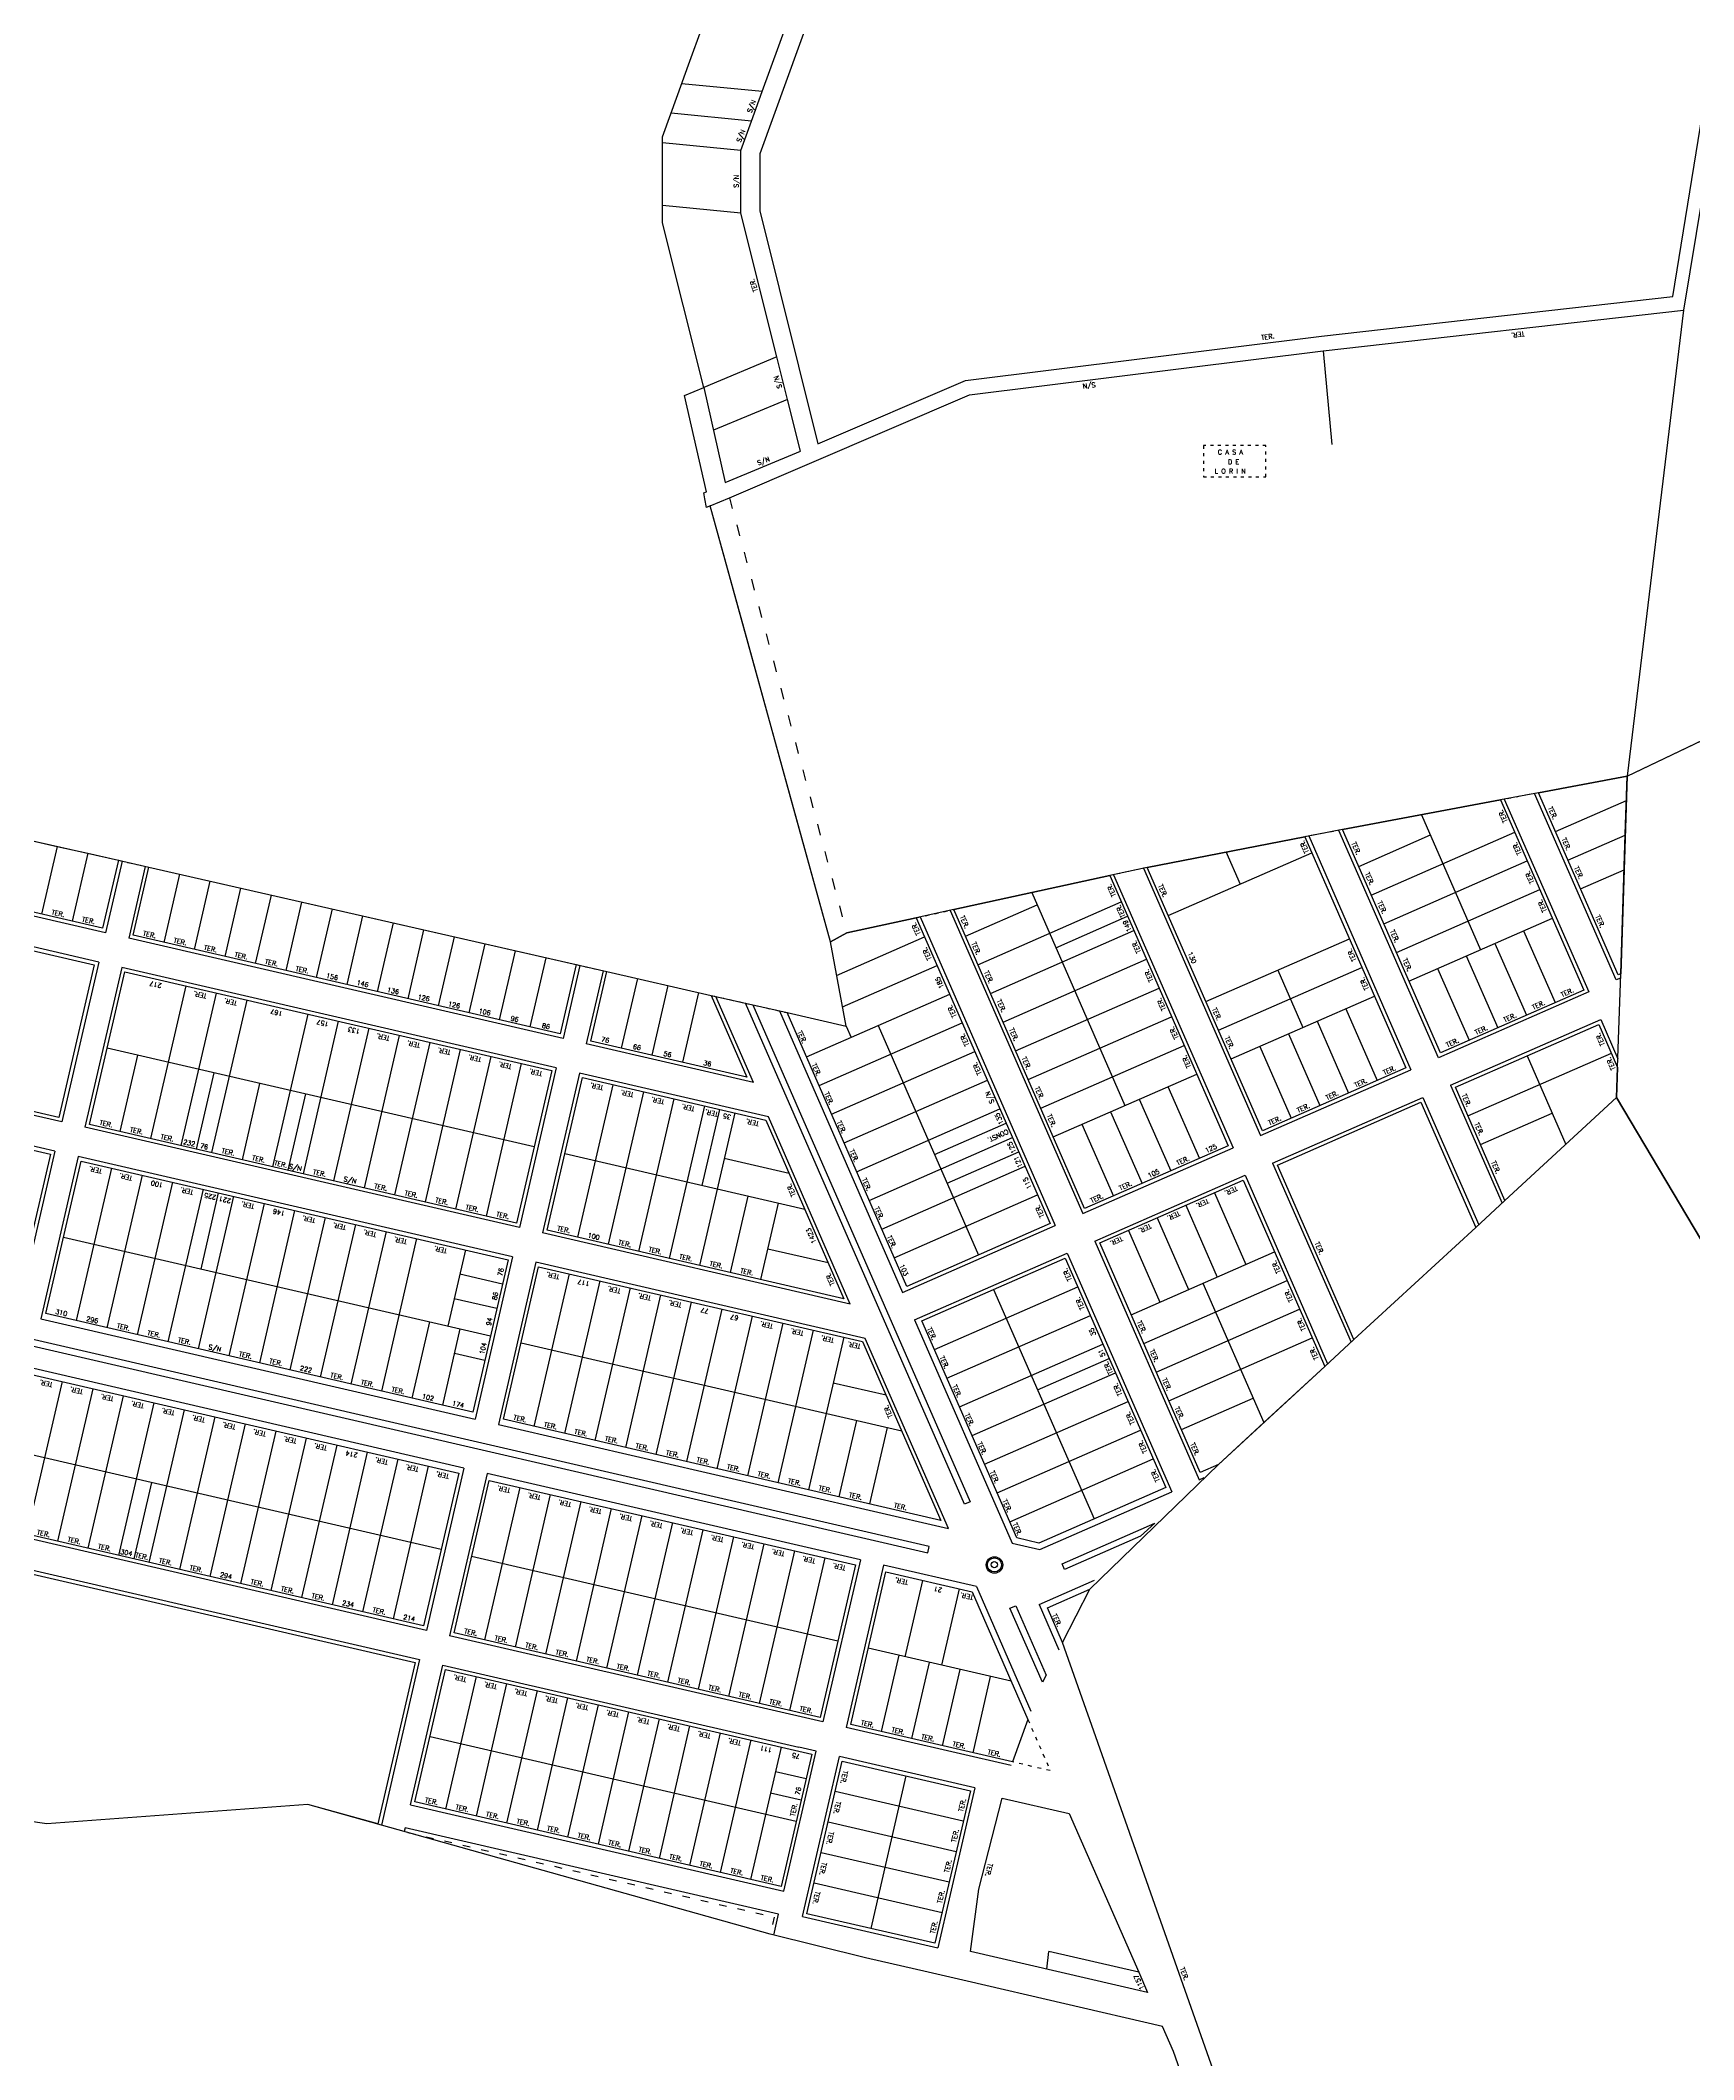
# Model space of a CAD drawing. Extents: x 714896 to 749292, y 8417558 to 8447149.
# Drawn here: x 740751 to 741279, y 8429408 to 8430053 of the extents above; entities that cross this region are included whole.
import ezdxf

# ---------------------------------------------------------------- set-up
doc = ezdxf.new("R2010")
doc.units = 0
doc.header["$MEASUREMENT"] = 0
doc.linetypes.add('ACAD_ISO03W100', pattern=[30, 12, -18])
for name, color, linetype in [('LOTE', 7, 'CONTINUOUS'), ('MEIO_FIO', 24, 'CONTINUOUS'), ('NUM-PORTA', 7, 'CONTINUOUS'), ('QUADRA', 6, 'CONTINUOUS'), ('TEXTO', 7, 'CONTINUOUS')]:
    doc.layers.add(name, color=color, linetype=linetype)
doc.styles.add('ROMANS', font='ROMANS.SHX', dxfattribs={"height": 1.5})

msp = doc.modelspace()

# ---------------------------------------------------------------- linework, layer by layer
at = {"layer": 'LOTE', "color": 7, "linetype": 'CONTINUOUS'}
for p, q in [((741235.12, 8429800.51), (741257.8, 8429810.44)), ((741172.31, 8429789.38), (741195.21, 8429799.41)), ((741176.32, 8429780.22), (741222.12, 8429800.27)), ((741239.13, 8429791.35), (741257.44, 8429799.36)), ((740756.69, 8429795.77), (740751.69, 8429774.13)), ((740766.44, 8429793.55), (740761.43, 8429771.87)), ((741111.5, 8429773.67), (741157.3, 8429793.73)), ((741180.33, 8429771.06), (741226.13, 8429791.11)), ((740795.69, 8429786.88), (740790.66, 8429765.12)), ((740805.44, 8429784.66), (740800.4, 8429762.87)), ((741243.14, 8429782.18), (741257.07, 8429788.29)), ((740815.19, 8429782.44), (740810.15, 8429760.62)), ((740824.94, 8429780.22), (740819.89, 8429758.37)), ((740834.69, 8429778), (740829.63, 8429756.12)), ((741046.68, 8429767.13), (741069.59, 8429777.15)), ((741050.7, 8429757.96), (741096.5, 8429778.02)), ((741184.34, 8429761.9), (741230.14, 8429781.95)), ((740844.44, 8429775.78), (740839.38, 8429753.87)), ((740854.19, 8429773.55), (740849.12, 8429751.61)), ((740863.94, 8429771.33), (740858.86, 8429749.36)), ((741075.6, 8429763.41), (741098.5, 8429773.44)), ((741188.35, 8429752.74), (741234.15, 8429772.79)), ((740873.69, 8429769.11), (740868.61, 8429747.11)), ((740883.44, 8429766.89), (740878.35, 8429744.86)), ((740893.19, 8429764.67), (740888.09, 8429742.61)), ((741005.57, 8429754.58), (741033.69, 8429766.89)), ((741054.71, 8429748.8), (741100.51, 8429768.86)), ((741123.53, 8429746.19), (741169.33, 8429766.24)), ((740902.94, 8429762.45), (740897.84, 8429740.36)), ((740912.69, 8429760.22), (740907.58, 8429738.11)), ((741007.45, 8429744.49), (741037.7, 8429757.73)), ((741058.72, 8429739.64), (741104.52, 8429759.7)), ((740797.7, 8429751.18), (740786.45, 8429702.46)), ((740941.94, 8429753.56), (740936.81, 8429731.35)), ((740951.69, 8429751.34), (740946.55, 8429729.1)), ((741127.54, 8429737.03), (741173.35, 8429757.08)), ((740807.45, 8429748.93), (740796.19, 8429700.21)), ((740817.19, 8429746.68), (740805.93, 8429697.96)), ((740961.44, 8429749.12), (740956.3, 8429726.85)), ((740995.94, 8429728.53), (741041.71, 8429748.57)), ((741062.73, 8429730.48), (741108.53, 8429750.54)), ((741131.55, 8429727.87), (741177.36, 8429747.92)), ((740836.68, 8429742.17), (740825.42, 8429693.46)), ((740846.42, 8429739.92), (740835.16, 8429691.21)), ((740999.95, 8429719.37), (741045.72, 8429739.41)), ((741066.74, 8429721.32), (741112.54, 8429741.38)), ((740856.16, 8429737.67), (740844.91, 8429688.95)), ((740865.91, 8429735.42), (740854.65, 8429686.7)), ((740875.65, 8429733.17), (740864.39, 8429684.45)), ((741070.75, 8429712.16), (741116.55, 8429732.22)), ((740908.99, 8429699.81), (740772.59, 8429731.32)), ((740782.33, 8429729.07), (740776.7, 8429704.71)), ((740885.39, 8429730.92), (740874.14, 8429682.2)), ((740895.14, 8429728.67), (740883.88, 8429679.95)), ((740904.88, 8429726.42), (740893.62, 8429677.7)), ((741003.95, 8429710.21), (741049.73, 8429730.25)), ((741207.2, 8429709.68), (741253, 8429729.74)), ((740806.69, 8429723.44), (740801.06, 8429699.08)), ((740821.3, 8429720.07), (740815.68, 8429695.71)), ((740934.11, 8429719.66), (740922.85, 8429670.95)), ((741007.96, 8429701.05), (741053.74, 8429721.09)), ((741074.76, 8429703), (741120.56, 8429723.06)), ((740835.92, 8429716.69), (740830.29, 8429692.33)), ((740943.85, 8429717.41), (740932.6, 8429668.69)), ((740953.6, 8429715.16), (740942.34, 8429666.44)), ((740963.34, 8429712.91), (740952.08, 8429664.19)), ((740973.08, 8429710.66), (740961.83, 8429661.94)), ((740968.21, 8429711.78), (740962.58, 8429687.42)), ((741011.97, 8429691.88), (741057.75, 8429711.93)), ((741036.86, 8429697.32), (741059.76, 8429707.35)), ((741211.21, 8429700.52), (741234.11, 8429710.55)), ((741015.97, 8429682.72), (741061.76, 8429702.77)), ((740995.4, 8429679.84), (740918.74, 8429697.55)), ((740990.41, 8429691.26), (740969.71, 8429696.04)), ((741019.98, 8429673.56), (741065.77, 8429693.61)), ((741040.87, 8429688.16), (741063.77, 8429698.19)), ((740774, 8429693.02), (740762.75, 8429644.3)), ((740783.75, 8429690.77), (740772.49, 8429642.05)), ((740793.49, 8429688.52), (740782.23, 8429639.8)), ((740803.23, 8429686.27), (740791.98, 8429637.55)), ((740812.98, 8429684.02), (740801.72, 8429635.3)), ((740808.1, 8429685.14), (740802.48, 8429660.78)), ((740822.72, 8429681.76), (740811.46, 8429633.05)), ((740977.2, 8429684.05), (740971.57, 8429659.69)), ((740986.94, 8429681.8), (740981.31, 8429657.44)), ((741023.99, 8429664.4), (741069.78, 8429684.45)), ((740832.46, 8429679.51), (740821.21, 8429630.8)), ((740842.21, 8429677.26), (740830.95, 8429628.55)), ((740851.95, 8429675.01), (740840.69, 8429626.29)), ((740895.04, 8429639.4), (740758.63, 8429670.91)), ((740861.69, 8429672.76), (740850.44, 8429624.04)), ((740871.44, 8429670.51), (740860.18, 8429621.79)), ((740887.02, 8429666.91), (740881.4, 8429642.55)), ((741002.89, 8429662.72), (740983.56, 8429667.18)), ((741099.63, 8429646.21), (741145.43, 8429666.26)), ((740898.86, 8429655.96), (740885.22, 8429659.11)), ((740920.15, 8429659.25), (740908.9, 8429610.54)), ((740929.9, 8429657), (740918.64, 8429608.29)), ((740939.64, 8429654.75), (740928.38, 8429606.03)), ((741036.81, 8429635.08), (741082.62, 8429655.14)), ((741103.64, 8429637.05), (741149.44, 8429657.1)), ((740897.06, 8429648.17), (740883.42, 8429651.32)), ((740949.38, 8429652.5), (740938.13, 8429603.78)), ((740959.13, 8429650.25), (740947.87, 8429601.53)), ((740968.87, 8429648), (740957.61, 8429599.28)), ((741107.65, 8429627.89), (741153.45, 8429647.94)), ((740875.55, 8429643.9), (740869.92, 8429619.54)), ((740885.29, 8429641.65), (740879.67, 8429617.29)), ((740978.61, 8429645.75), (740967.36, 8429597.03)), ((740988.36, 8429643.5), (740977.1, 8429594.78)), ((741040.81, 8429625.91), (741086.63, 8429645.98)), ((741026.36, 8429609.06), (740904.78, 8429637.15)), ((740998.1, 8429641.24), (740986.84, 8429592.53)), ((741007.84, 8429638.99), (740996.59, 8429590.28)), ((741044.82, 8429616.75), (741090.64, 8429636.81)), ((741111.66, 8429618.73), (741157.46, 8429638.78)), ((740893.24, 8429631.6), (740883.49, 8429633.85)), ((741069.73, 8429622.2), (741092.65, 8429632.23)), ((740758.24, 8429624.82), (740746.99, 8429576.1)), ((740767.99, 8429622.57), (740756.73, 8429573.85)), ((741021.37, 8429620.47), (741004.46, 8429624.38)), ((741048.83, 8429607.59), (741094.65, 8429627.65)), ((740777.73, 8429620.31), (740766.47, 8429571.6)), ((740787.47, 8429618.06), (740776.22, 8429569.35)), ((740797.22, 8429615.81), (740785.96, 8429567.1)), ((741052.83, 8429598.43), (741098.66, 8429618.49)), ((741115.67, 8429609.57), (741138.57, 8429619.59)), ((740806.96, 8429613.56), (740795.7, 8429564.84)), ((740816.7, 8429611.31), (740805.45, 8429562.59)), ((741011.96, 8429612.38), (741006.33, 8429588.03)), ((741021.7, 8429610.13), (741016.07, 8429585.77)), ((741056.84, 8429589.27), (741102.67, 8429609.33)), ((740826.45, 8429609.06), (740815.19, 8429560.34)), ((740836.19, 8429606.81), (740824.93, 8429558.09)), ((740845.93, 8429604.56), (740834.68, 8429555.84)), ((740879.28, 8429571.19), (740742.87, 8429602.71)), ((740855.68, 8429602.31), (740844.42, 8429553.59)), ((740865.42, 8429600.05), (740854.16, 8429551.34)), ((740875.16, 8429597.8), (740863.91, 8429549.09)), ((741060.85, 8429580.1), (741106.68, 8429600.17)), ((740786.72, 8429592.58), (740781.09, 8429568.22)), ((740904.39, 8429591.05), (740893.14, 8429542.33)), ((740914.14, 8429588.8), (740902.88, 8429540.08)), ((740923.88, 8429586.55), (740912.62, 8429537.83)), ((740933.62, 8429584.3), (740922.37, 8429535.58)), ((740943.37, 8429582.05), (740932.11, 8429533.33)), ((740953.11, 8429579.79), (740941.85, 8429531.08)), ((740962.85, 8429577.54), (740951.6, 8429528.83)), ((740972.6, 8429575.29), (740961.34, 8429526.58)), ((740982.34, 8429573.04), (740971.08, 8429524.32)), ((740992.08, 8429570.79), (740980.83, 8429522.07)), ((741005.94, 8429541.93), (740889.02, 8429568.94)), ((741001.83, 8429568.54), (740990.57, 8429519.82)), ((741033.01, 8429561.33), (741027.38, 8429536.98)), ((741044.7, 8429558.63), (741039.07, 8429534.28)), ((741061.31, 8429529.14), (741015.69, 8429539.68)), ((741025.43, 8429537.43), (741019.8, 8429513.07)), ((741035.17, 8429535.18), (741029.54, 8429510.82)), ((741044.92, 8429532.92), (741039.29, 8429508.57)), ((740890.44, 8429530.65), (740880.66, 8429488.34)), ((740900.18, 8429528.39), (740890.41, 8429486.09)), ((740909.92, 8429526.14), (740900.15, 8429483.84)), ((741054.66, 8429530.67), (741049.03, 8429506.32)), ((740919.67, 8429523.89), (740909.89, 8429481.59)), ((740929.41, 8429521.64), (740919.64, 8429479.34)), ((740939.15, 8429519.39), (740929.38, 8429477.08)), ((740948.9, 8429517.14), (740939.12, 8429474.83)), ((740958.64, 8429514.89), (740948.87, 8429472.58)), ((740968.38, 8429512.64), (740958.61, 8429470.33)), ((740978.13, 8429510.39), (740968.35, 8429468.08)), ((740987.87, 8429508.13), (740978.1, 8429465.83)), ((741046.02, 8429484.43), (741005.11, 8429493.89)), ((741043.76, 8429474.69), (741002.85, 8429484.14)), ((741041.5, 8429464.95), (741000.6, 8429474.4)), ((741039.24, 8429455.21), (740998.35, 8429464.66))]:
    msp.add_line(p, q, dxfattribs=at)
at = {"layer": 'LOTE'}
for points in [[(740963.15, 8429942.35), (740950, 8429994.92), (740950, 8430022.39), (740954.9, 8430035.92), (740958.31, 8430045.32), (740972.04, 8430083.19), (740976, 8430096)], [(740981.82, 8430036.8), (740956.13, 8430039.31)], [(740978.41, 8430027.4), (740952.72, 8430029.91)], [(740975, 8430018), (740950, 8430020.44)], [(740975, 8429998), (740950, 8430000.44)], [(740986.48, 8429952.07), (740963.15, 8429942.35)], [(741161, 8429954), (741163.75, 8429924.11)], [(740989.88, 8429938.49), (740966.24, 8429928.64)]]:
    msp.add_lwpolyline(points, dxfattribs=at)
at = {"layer": 'LOTE', "linetype": 'ACAD_ISO03W100', "ltscale": 0.08}
msp.add_lwpolyline([(741122.7, 8429913.74), (741142.7, 8429913.74), (741142.7, 8429923.74), (741122.7, 8429923.74), (741122.7, 8429913.74)], dxfattribs=at)
at = {"layer": 'LOTE', "linetype": 'ACAD_ISO03W100', "ltscale": 0.3}
msp.add_lwpolyline([(740971.31, 8429907.13), (741008.79, 8429768.12)], dxfattribs=at)
at = {"layer": 'LOTE', "color": 7, "linetype": 'ACAD_ISO03W100', "ltscale": 0.1}
for points in [[(741229.7, 8429812.87), (741217.6, 8429810.59)], [(741167.16, 8429801.12), (741155.06, 8429798.85)], [(740776.19, 8429791.33), (740785.94, 8429789.1)], [(741104.77, 8429789.04), (741092.81, 8429786.43)], [(741031.03, 8429772.97), (741042.99, 8429775.57)], [(740922.44, 8429758), (740932.19, 8429755.78)], [(740965.51, 8429748.19), (740989.76, 8429742.67)], [(741066.65, 8429516.92), (741073.81, 8429500.59)], [(741073.81, 8429500.59), (741061.69, 8429503.39)]]:
    msp.add_lwpolyline(points, dxfattribs=at)
at = {"layer": 'LOTE', "color": 7, "linetype": 'CONTINUOUS'}
for points in [[(741192.38, 8429805.86), (741211.25, 8429762.76)], [(741129.84, 8429794.11), (741134.4, 8429783.7)], [(741067.9, 8429781), (741097.66, 8429713.03)], [(741215.83, 8429764.77), (741225.86, 8429741.87)], [(741224.99, 8429768.78), (741235.02, 8429745.88)], [(741206.67, 8429760.76), (741216.7, 8429737.86)], [(741146.43, 8429756.22), (741154.46, 8429737.9)], [(741197.51, 8429756.75), (741207.54, 8429733.85)], [(741008.59, 8429738.38), (741010.17, 8429734.76)], [(741018.81, 8429738.54), (741050.89, 8429665.26)], [(741159.04, 8429739.9), (741169.06, 8429717)], [(741168.2, 8429743.91), (741178.22, 8429721.01)], [(741140.72, 8429731.88), (741150.74, 8429708.98)], [(741149.88, 8429735.89), (741159.9, 8429712.99)], [(741226.09, 8429728.87), (741238.47, 8429700.6)], [(741111.4, 8429719.05), (741121.43, 8429696.14)], [(741102.24, 8429715.04), (741112.27, 8429692.13)], [(741083.92, 8429707.01), (741093.95, 8429684.11)], [(741093.08, 8429711.02), (741103.11, 8429688.12)], [(741117.08, 8429681.14), (741127.11, 8429658.24)], [(741126.24, 8429685.15), (741136.27, 8429662.25)], [(741107.92, 8429677.13), (741117.95, 8429654.23)], [(741098.76, 8429673.12), (741108.79, 8429650.22)], [(741122.53, 8429656.24), (741142.01, 8429611.74)], [(741055.71, 8429654.27), (741087.79, 8429580.99)], [(740875.74, 8429511.46), (740992.66, 8429484.45)], [(740986.07, 8429500.34), (740995.81, 8429498.09)], [(740984.49, 8429493.52), (740994.24, 8429491.27)], [(741016.56, 8429450.18), (741027.82, 8429498.9)]]:
    msp.add_lwpolyline(points, dxfattribs=at)
msp.add_lwpolyline([(741035.15, 8429572.16), (740253.02, 8429752.84), (740252.47, 8429750.91), (741034.73, 8429570.2)], close=True, dxfattribs=at)
at = {"layer": 'LOTE', "color": 7}
for points in [[(741048.24, 8429586.47), (741046.39, 8429585.72), (740976.42, 8429745.7), (740978.85, 8429745.15), (741048.24, 8429586.47)], [(741078.37, 8429564.85), (741077.59, 8429566.69), (741107.15, 8429579.64), (741102.63, 8429575.48), (741078.37, 8429564.85)], [(741060.92, 8429552.49), (741062.77, 8429553.24), (741072.45, 8429531.11), (741071.28, 8429528.81), (741060.92, 8429552.49)]]:
    msp.add_lwpolyline(points, close=True, dxfattribs=at)
for points in [[(741077.74, 8429541.48), (741086.46, 8429558.57)], [(741072.74, 8429437.2), (741073.39, 8429442.81)], [(741102.04, 8429436.19), (741073.39, 8429442.81)]]:
    msp.add_lwpolyline(points, dxfattribs=at)
at = {"layer": 'LOTE', "color": 7, "linetype": 'ACAD_ISO03W100', "ltscale": 0.2}
msp.add_lwpolyline([(740868.67, 8429480.85), (740985.59, 8429453.83), (740984.32, 8429448.35), (740984.32, 8429448.35)], dxfattribs=at)
at = {"layer": 'LOTE', "color": 7}
for centre, radius in [((741055.98, 8429566.28), 2.63), ((741055.97, 8429566.29), 2.25), ((741055.94, 8429566.37), 0.964)]:
    msp.add_circle(centre, radius, dxfattribs=at)
at = {"layer": 'MEIO_FIO'}
for p, q in [((740772.07, 8429768.18), (740643.07, 8429797.99)), ((740777.36, 8429791.06), (740772.07, 8429768.18)), ((740769.91, 8429758.83), (740640.91, 8429788.64)), ((740784.77, 8429789.37), (740779.48, 8429766.47)), ((740918.22, 8429734.42), (740779.48, 8429766.47)), ((740769.91, 8429758.83), (740758.12, 8429707.78)), ((740923.61, 8429757.74), (740918.22, 8429734.42)), ((740777.32, 8429757.12), (740765.52, 8429706.06)), ((740916.06, 8429725.06), (740777.32, 8429757.12)), ((740931.02, 8429756.05), (740925.63, 8429732.71)), ((741201.61, 8429719.46), (741249.61, 8429740.48)), ((740758.12, 8429707.78), (740629.11, 8429737.58)), ((740978.99, 8429720.38), (740925.63, 8429732.71)), ((740755.95, 8429698.42), (740626.95, 8429728.23)), ((740916.06, 8429725.06), (740904.27, 8429674.01)), ((740923.47, 8429723.35), (740911.67, 8429672.3)), ((740983.78, 8429709.42), (740923.47, 8429723.35)), ((741144.81, 8429694.59), (741192.81, 8429715.61)), ((740904.27, 8429674.01), (740765.52, 8429706.06)), ((740755.95, 8429698.42), (740743.98, 8429646.6)), ((740763.36, 8429696.71), (740751.39, 8429644.89)), ((740902.1, 8429664.65), (740763.36, 8429696.71)), ((741088.02, 8429669.73), (741136.02, 8429690.74)), ((741009.94, 8429649.59), (740911.67, 8429672.3)), ((740902.1, 8429664.65), (740890.13, 8429612.84)), ((740909.51, 8429662.94), (740897.54, 8429611.13)), ((741014.73, 8429638.63), (740909.51, 8429662.94)), ((741030.49, 8429644.54), (741079.23, 8429665.88)), ((740751.39, 8429644.89), (740890.13, 8429612.84)), ((740886.53, 8429597.23), (740747.78, 8429629.29)), ((740897.54, 8429611.13), (741041.28, 8429577.92)), ((740886.53, 8429597.23), (740874.55, 8429545.4)), ((740893.93, 8429595.52), (740881.96, 8429543.69)), ((741013.19, 8429567.97), (740893.93, 8429595.52)), ((740874.55, 8429545.4), (740735.81, 8429577.45)), ((741061.68, 8429573.21), (741070.42, 8429571.19)), ((741013.19, 8429567.97), (741001.21, 8429516.13)), ((741020.59, 8429566.26), (741008.62, 8429514.42)), ((741050.26, 8429559.4), (741020.59, 8429566.26)), ((741001.21, 8429516.13), (740881.96, 8429543.69)), ((740879.79, 8429534.33), (740993.55, 8429508.05)), ((741061.27, 8429502.26), (741008.62, 8429514.42)), ((740999.05, 8429506.78), (740993.55, 8429508.05)), ((741049.72, 8429495.07), (741006.46, 8429505.07))]:
    msp.add_line(p, q, dxfattribs=at)
for points in [[(741218.81, 8429810.82), (741245.76, 8429749.27), (741197.76, 8429728.26), (741165.95, 8429800.89)], [(741255.94, 8429753.73), (741254.55, 8429753.12), (741228.49, 8429812.64)], [(741156.34, 8429799.09), (741188.96, 8429724.41)], [(741094.01, 8429786.69), (741132.17, 8429699.54)], [(741103.58, 8429788.78), (741140.96, 8429703.39)], [(741032.22, 8429773.23), (741075.38, 8429674.67)], [(741041.79, 8429775.31), (741084.17, 8429678.52)], [(740978.99, 8429720.38), (740966.97, 8429747.86)], [(740987.33, 8429743.22), (741026.64, 8429653.33)], [(741249.61, 8429740.48), (741255.09, 8429727.96)], [(741140.96, 8429703.39), (741188.96, 8429724.41)], [(741201.61, 8429719.46), (741218.09, 8429681.82)], [(741192.81, 8429715.61), (741210.62, 8429674.94)], [(741009.94, 8429649.59), (740983.78, 8429709.42)], [(741084.17, 8429678.52), (741132.17, 8429699.54)], [(741144.81, 8429694.59), (741169.86, 8429637.4)], [(741136.02, 8429690.74), (741162.39, 8429630.52)], [(741026.64, 8429653.33), (741075.38, 8429674.67)], [(741088.02, 8429669.73), (741121.39, 8429593.51)], [(741079.23, 8429665.88), (741112.6, 8429589.66)], [(741030.49, 8429644.54), (741061.68, 8429573.21)], [(741041.28, 8429577.92), (741014.73, 8429638.63)], [(740597.24, 8429599.61), (740872.39, 8429536.04), (740860.19, 8429483.23)], [(741121.39, 8429593.51), (741122.96, 8429594.2)], [(741070.42, 8429571.19), (741112.6, 8429589.66)], [(741050.26, 8429559.4), (741067.65, 8429519.63)], [(741070.24, 8429553.65), (741087.89, 8429561.38)], [(741070.24, 8429553.65), (741076.56, 8429539.17)], [(740869.48, 8429489.69), (740879.79, 8429534.33)], [(740988.74, 8429462.14), (740999.05, 8429506.78)], [(740994.66, 8429454.01), (741006.46, 8429505.07)], [(741049.72, 8429495.07), (741037.88, 8429444.02)], [(740869.48, 8429489.69), (740988.74, 8429462.14)], [(740985.49, 8429448.08), (740987.03, 8429454.73), (740867.77, 8429482.29), (740867.51, 8429481.17)], [(740994.66, 8429454.01), (741037.88, 8429444.02)]]:
    msp.add_lwpolyline(points, dxfattribs=at)
at = {"layer": 'QUADRA'}
for points in [[(741302, 8430124.4), (741276, 8429967), (741276, 8429967), (741258.06, 8429818.19), (741334.09, 8429854.53), (741447.12, 8429908.56), (741525.75, 8429946.14), (741585.36, 8429974.63), (741656.22, 8430085.99)], [(740746.94, 8429797.99), (740776.19, 8429791.33), (740785.94, 8429789.1), (740932.19, 8429755.78), (740965.51, 8429748.19), (740989.76, 8429742.67), (741008.59, 8429738.38), (741003.57, 8429765.25), (740965.23, 8429904.53), (740964, 8429904), (740963.5, 8429906.77), (740963.15, 8429908.65), (740964, 8429909), (740957.04, 8429939.81), (740963.15, 8429942.35), (740970, 8429912), (740994, 8429922), (740989.88, 8429938.49), (740986.48, 8429952.07), (740975, 8429998), (740975, 8430018), (740978.41, 8430027.4), (740981.82, 8430036.8), (740997.72, 8430080.68)], [(741432.62, 8429416.11), (741254.68, 8429715.53), (741254.68, 8429715.53), (741255, 8429725.17), (741255.98, 8429755.06), (741257.45, 8429799.68), (741258.06, 8429818.19), (741258.06, 8429818.19), (741585.36, 8429974.63)], [(741279.89, 8429362.5), (741266.51, 8429358.32), (741280.12, 8429320.62), (741232.63, 8429303.48), (741215.6, 8429342.44), (741204.08, 8429338.84), (741246.2, 8429242.47), (741199.07, 8429225.46), (741156.07, 8429323.84), (741147.68, 8429342.86), (741134.83, 8429379.35), (741105.91, 8429461.48), (741088.35, 8429511.34), (741077.74, 8429541.48), (741072.87, 8429552.62), (741086.46, 8429558.57), (741127.48, 8429598.36), (741161.46, 8429629.66), (741170.79, 8429638.26), (741209.69, 8429674.08), (741219.02, 8429682.68), (741254.68, 8429715.53), (741432.62, 8429416.11)], [(741338.48, 8428893.09), (741263.77, 8429052.23), (741138.37, 8429339.19), (741113.12, 8429410.9), (741109.6, 8429418.93), (741047.27, 8429433.34), (741034.84, 8429436.21), (741014.75, 8429440.85), (740984.32, 8429448.35), (740836.72, 8429489.82), (740753.37, 8429483.66), (740674.15, 8429495.14), (740628.27, 8429492.61), (740570.36, 8429477), (740559.98, 8429477.45), (740468.53, 8429481.43), (740458.37, 8429481.87), (740448.13, 8429481.97), (740437.85, 8429481.93), (740427.58, 8429481.88), (740331.82, 8429481.47), (740292.91, 8429476.49), (740225.1, 8429467.81), (740118.03, 8429454.09)]]:
    msp.add_lwpolyline(points, dxfattribs=at)
for points in [[(741010.7, 8430098.88), (740981, 8430016.95), (740981, 8429998.74), (740999.59, 8429924.37), (741046.76, 8429944.58), (741160.45, 8429958.67), (741272.65, 8429971.35), (741287.5, 8430063.15), (741286.18, 8430067.11), (741144.43, 8430084.03), (741019.29, 8430098.05), (741010.7, 8430098.88)], [(740965.23, 8429904.53), (740971.31, 8429907.13), (741048, 8429940), (741161, 8429954), (741276, 8429967), (741258.06, 8429818.19), (741229.7, 8429812.87), (741217.6, 8429810.59), (741167.16, 8429801.12), (741155.06, 8429798.85), (741104.77, 8429789.04), (741092.81, 8429786.43), (741042.99, 8429775.57), (741031.03, 8429772.97), (741008.79, 8429768.12), (741003.57, 8429765.25), (740990.85, 8429811.47), (740977.32, 8429860.62), (740965.23, 8429904.53)], [(741048.38, 8429442.83), (741051, 8429462.75), (741058.39, 8429491.84), (741079.81, 8429486.89), (741102.04, 8429436.19), (741104.85, 8429429.78), (741048.38, 8429442.83)]]:
    msp.add_lwpolyline(points, close=True, dxfattribs=at)
at = {"layer": 'QUADRA', "color": 6, "linetype": 'CONTINUOUS'}
for points in [[(740771.17, 8429769.62), (740644.51, 8429798.89), (740649.42, 8429820.12), (740727.26, 8429801.66), (740737.13, 8429799.97), (740746.94, 8429797.99), (740756.69, 8429795.77), (740766.44, 8429793.55), (740776.19, 8429791.33), (740771.17, 8429769.62)], [(741255.98, 8429755.06), (741255.17, 8429754.7), (741229.7, 8429812.87), (741258.06, 8429818.19), (741255.98, 8429755.06)], [(741217.6, 8429810.59), (741244.18, 8429749.89), (741198.38, 8429729.84), (741167.16, 8429801.12)], [(741155.06, 8429798.85), (741187.38, 8429725.02), (741141.58, 8429704.97), (741104.77, 8429789.04), (741155.06, 8429798.85)], [(740757.22, 8429709.21), (740630.55, 8429738.48), (740641.81, 8429787.2), (740768.47, 8429757.93), (740757.22, 8429709.21)], [(740922.44, 8429758), (740917.32, 8429735.86), (740780.92, 8429767.37), (740785.94, 8429789.1), (740922.44, 8429758)], [(741092.81, 8429786.43), (741130.59, 8429700.16), (741084.79, 8429680.1), (741042.99, 8429775.57), (741067.9, 8429781), (741092.81, 8429786.43)], [(741027.99, 8429655.23), (740989.76, 8429742.67), (741008.59, 8429738.38), (741003.57, 8429765.25), (741008.79, 8429768.12), (741031.03, 8429772.97), (741073.79, 8429675.29), (741027.99, 8429655.23)], [(740903.37, 8429675.45), (740766.96, 8429706.96), (740778.22, 8429755.68), (740914.62, 8429724.16), (740903.37, 8429675.45)], [(740965.51, 8429748.19), (740976.93, 8429722.08), (740927.07, 8429733.6), (740932.19, 8429755.78), (740965.51, 8429748.19)], [(741219.02, 8429682.68), (741203.19, 8429718.84), (741248.99, 8429738.9), (741255, 8429725.17), (741254.68, 8429715.53), (741219.02, 8429682.68)], [(740743.26, 8429648.81), (740616.6, 8429678.07), (740627.85, 8429726.79), (740754.52, 8429697.52), (740743.26, 8429648.81)], [(741007.88, 8429651.3), (740913.11, 8429673.2), (740924.37, 8429721.91), (740982.92, 8429708.38), (741007.88, 8429651.3)], [(741209.69, 8429674.08), (741170.79, 8429638.26), (741146.39, 8429693.98), (741192.2, 8429714.03), (741209.69, 8429674.08)], [(740889.41, 8429615.04), (740753, 8429646.55), (740764.26, 8429695.27), (740900.67, 8429663.76), (740889.41, 8429615.04)], [(741161.46, 8429629.66), (741142.01, 8429611.74), (741127.48, 8429598.36), (741121.69, 8429595.83), (741089.6, 8429669.11), (741135.4, 8429689.16), (741161.46, 8429629.66)], [(741038.84, 8429580.51), (740899.15, 8429612.79), (740910.41, 8429661.5), (741013.88, 8429637.6), (741038.84, 8429580.51)], [(741063.12, 8429574.91), (741032.8, 8429644.24), (741078.61, 8429664.3), (741110.69, 8429591.01), (741070.19, 8429573.28), (741063.12, 8429574.91)], [(740873.65, 8429546.84), (740737.24, 8429578.35), (740748.5, 8429627.07), (740884.91, 8429595.55), (740873.65, 8429546.84)], [(740870.95, 8429535.15), (740859.03, 8429483.56), (740836.72, 8429489.82), (740753.37, 8429483.66), (740674.15, 8429495.14), (740628.27, 8429492.61), (740570.36, 8429477), (740598.14, 8429598.18)], [(741000.31, 8429517.57), (740883.39, 8429544.58), (740894.65, 8429593.3), (741011.57, 8429566.29), (741000.31, 8429517.57)], [(741061.69, 8429503.39), (741010.06, 8429515.32), (741021.31, 8429564.04), (741048.83, 8429557.68), (741066.65, 8429516.92), (741061.69, 8429503.39)], [(740880.69, 8429532.9), (740997.61, 8429505.88), (740987.84, 8429463.58), (740870.92, 8429490.59)], [(741036.99, 8429445.46), (740996.1, 8429454.91), (741007.36, 8429503.63), (741048.28, 8429494.17), (741036.99, 8429445.46)]]:
    msp.add_lwpolyline(points, close=True, dxfattribs=at)

# ---------------------------------------------------------------- texts
at = {"layer": 'NUM-PORTA', "color": 7, "style": 'ROMANS'}
for rotation, p in [(68.3889, (740978.36, 8430029.9)), (68.3889, (740974.94, 8430020.48)), (89.38424, (740974.26, 8430006.09)), (107.23557, (740988.15, 8429942.29)), (187.26488, (741088.19, 8429943.96)), (20.15315, (740980.54, 8429917.44))]:
    msp.add_text('S/N', height=1.506, rotation=rotation, dxfattribs=at).set_placement(p)
at = {"layer": 'NUM-PORTA', "style": 'ROMANS'}
for s, rotation, p in [('149', 113.83205, (741099.81, 8429768.86)), ('130', 293.83205, (741117.63, 8429761.71)), ('217', 167.65293, (740790.13, 8429751.96, -37.83)), ('156', 347.65293, (740842.41, 8429753.82, -37.83)), ('146', 347.65293, (740852.16, 8429751.57, -37.83)), ('185', 113.83205, (741039.91, 8429750.75)), ('136', 347.65293, (740861.9, 8429749.32, -37.83)), ('126', 347.65293, (740871.64, 8429747.07, -37.83)), ('126', 347.65293, (740881.39, 8429744.82, -37.83)), ('167', 167.65293, (740828.73, 8429743.04, -37.83)), ('157', 167.65293, (740843.47, 8429739.63, -37.83)), ('106', 347.65293, (740891.13, 8429742.56, -37.83)), ('96', 347.65293, (740901.34, 8429740.2, -37.83)), ('86', 347.65293, (740911.35, 8429737.89, -37.83)), ('133', 167.65293, (740853.47, 8429737.32, -37.83)), ('76', 347.65293, (740930.28, 8429733.52, -37.83)), ('66', 347.65293, (740940.4, 8429731.18, -37.83)), ('56', 347.65293, (740950.16, 8429728.93, -37.83)), ('36', 347.65293, (740962.89, 8429725.98, -37.83)), ('S/N', 113.83205, (741056, 8429714)), ('35', 167.65293, (740971.96, 8429709.95, -37.83)), ('135', 114.13909, (741058.94, 8429707.3, -37.83)), ('232', 347.65293, (740796.77, 8429700.73, -37.83)), ('76', 347.65293, (740802.16, 8429699.49, -37.83)), ('125', 114.13909, (741062.96, 8429698.11, -37.83)), ('125', 23.83205, (741123.67, 8429697.86, -37.83)), ('S/N', 347.65293, (740830.56, 8429692.93, -37.83)), ('121', 114.13909, (741064.97, 8429693.53, -37.83)), ('100', 167.65293, (740790.54, 8429688.23, -37.83)), ('S/N', 347.65293, (740848.02, 8429688.89, -37.83)), ('115', 114.13909, (741067.94, 8429686.74, -37.83)), ('105', 23.83205, (741105.35, 8429689.84, -37.83)), ('225', 167.65293, (740807.55, 8429684.3, -37.83)), ('221', 167.65293, (740812.27, 8429683.21, -37.83)), ('146', 167.65293, (740829.51, 8429679.22, -37.83)), ('1423', 112.67959, (740999.15, 8429669.29, -37.83)), ('100', 347.65293, (740925.95, 8429670.89, -37.83)), ('76', 77.65293, (740898.76, 8429658.4, -37.83)), ('103', 294.13909, (741025.6, 8429661.93, -37.83)), ('117', 167.65293, (740926.81, 8429656.74, -37.83)), ('310', 347.65293, (740755.92, 8429646.54, -37.83)), ('86', 77.65293, (740896.98, 8429650.73, -37.83)), ('77', 167.65293, (740964.89, 8429647.95, -37.83)), ('296', 347.65293, (740765.85, 8429644.24, -37.83)), ('94', 77.65293, (740895.11, 8429642.61, -37.83)), ('67', 167.65293, (740974.33, 8429645.76, -37.83)), ('35', 114.13909, (741088.49, 8429639.81, -37.83)), ('S/N', 347.65293, (740804.83, 8429635.24, -37.83)), ('104', 77.65293, (740892.98, 8429633.41, -37.83)), ('222', 347.65293, (740834.06, 8429628.48, -37.83)), ('51', 114.13909, (741091.44, 8429633.08, -37.83)), ('102', 347.65293, (740873.03, 8429619.48, -37.83)), ('174', 347.65293, (740882.66, 8429617.25, -37.83)), ('214', 167.65293, (740852.73, 8429602.01, -37.83)), ('304', 347.65293, (740776.69, 8429569.89, -37.83)), ('294', 347.65293, (740808.56, 8429562.53, -37.83)), ('21', 167.65293, (741039.35, 8429558.9, -37.83)), ('234', 347.65293, (740847.53, 8429553.53, -37.83)), ('214', 347.65293, (740867.02, 8429549.02, -37.83)), ('111', 167.65293, (740985.06, 8429507.81, -37.83)), ('75', 167.65293, (740993.99, 8429505.75, -37.83)), ('76', 77.65293, (740993.75, 8429492.68, -37.83)), ('1157', 114.97704, (741103.89, 8429430.97))]:
    msp.add_text(s, height=1.5, rotation=rotation, dxfattribs=at).set_placement(p)
at = {"layer": 'TEXTO', "color": 7, "style": 'ROMANS'}
for rotation, p in [(107.23557, (740980.44, 8429973.15)), (7.26488, (741141.28, 8429957.51)), (187.26488, (741225.15, 8429960.25))]:
    msp.add_text('TER.', height=1.506, rotation=rotation, dxfattribs=at).set_placement(p)
for s, p in [('C A S A', (741127.32, 8429920.94)), ('D E', (741130.55, 8429917.8)), ('L O R I N', (741126.3, 8429914.85))]:
    msp.add_text(s, height=1.506, dxfattribs=at).set_placement(p)
at = {"layer": 'TEXTO', "style": 'ROMANS'}
for s, rotation, p in [('TER.', 113.83205, (741219.89, 8429803.75)), ('TER.', 293.83205, (741232.7, 8429808.08)), ('TER.', 113.83205, (741156.49, 8429793.97)), ('TER.', 293.83205, (741169.95, 8429796.8)), ('TER.', 113.83205, (741224.41, 8429793.43)), ('TER.', 293.83205, (741237.04, 8429798.16)), ('TER.', 113.83205, (741094.89, 8429780.08)), ('TER.', 293.83205, (741108.2, 8429783.24)), ('TER.', 293.83205, (741174.22, 8429787.06)), ('TER.', 113.83205, (741228.43, 8429784.27)), ('TER.', 293.83205, (741241.05, 8429789)), ('TER.', 113.83205, (741097.81, 8429773.41)), ('TER.', 293.83205, (741178.23, 8429777.9)), ('TER.', 113.83205, (741232.44, 8429775.11)), ('TER.', 347.65293, (740754.72, 8429774.08, -37.83)), ('TER.', 347.65293, (740764.47, 8429771.83, -37.83)), ('TER.', 114.13909, (741032.45, 8429767.79, -37.83)), ('TER.', 293.83205, (741044.88, 8429773.29)), ('TER.', 293.83205, (741247.85, 8429773.47)), ('TER.', 347.65293, (740783.95, 8429767.33, -37.83)), ('TER.', 347.65293, (740793.7, 8429765.08, -37.83)), ('TER.', 347.65293, (740803.44, 8429762.82, -37.83)), ('TER.', 293.83205, (741048.59, 8429764.81)), ('TER.', 113.83205, (741102.8, 8429762.01)), ('TER.', 293.83205, (741182.24, 8429768.74)), ('TER.', 347.65293, (740813.18, 8429760.57, -37.83)), ('TER.', 347.65293, (740822.93, 8429758.32, -37.83)), ('TER.', 114.13909, (741035.94, 8429759.82, -37.83)), ('TER.', 113.83205, (741171.63, 8429759.4)), ('TER.', 293.83205, (741186.25, 8429759.58)), ('TER.', 347.65293, (740832.67, 8429756.07, -37.83)), ('TER.', 293.83205, (741052.61, 8429755.65)), ('TER.', 113.83205, (741106.81, 8429752.85)), ('TER.', 113.83205, (741175.64, 8429750.24)), ('TER.', 167.65293, (740804.5, 8429748.64, -37.83)), ('TER.', 167.65293, (740814.24, 8429746.38, -37.83)), ('TER.', 114.13909, (741043.96, 8429741.5, -37.83)), ('TER.', 293.83205, (741056.62, 8429746.49)), ('TER.', 113.83205, (741110.83, 8429743.69)), ('TER.', 23.83205, (741228.1, 8429743.58, -37.83)), ('TER.', 23.83205, (741237.26, 8429747.59, -37.83)), ('TER.', 293.83205, (741125.44, 8429743.87)), ('TER.', 23.83205, (741218.94, 8429739.57, -37.83)), ('TER.', 167.65293, (740862.96, 8429735.13, -37.83)), ('TER.', 167.65293, (740872.7, 8429732.88, -37.83)), ('TER.', 294.13909, (740992.98, 8429736.53, -37.83)), ('TER.', 114.13909, (741047.97, 8429732.34, -37.83)), ('TER.', 293.83205, (741060.63, 8429737.33)), ('TER.', 113.83205, (741114.84, 8429734.53)), ('TER.', 293.83205, (741129.45, 8429734.71)), ('TER.', 23.83205, (741200.62, 8429731.55, -37.83)), ('TER.', 23.83205, (741209.78, 8429735.56, -37.83)), ('TER.', 113.83205, (741250.97, 8429732.46)), ('TER.', 167.65293, (740882.44, 8429730.63, -37.83)), ('TER.', 167.65293, (740892.19, 8429728.38, -37.83)), ('TER.', 167.65293, (740901.93, 8429726.12, -37.83)), ('TER.', 294.13909, (740997.56, 8429726.07, -37.83)), ('TER.', 114.13909, (741051.99, 8429723.18, -37.83)), ('TER.', 293.83205, (741064.64, 8429728.17)), ('TER.', 113.83205, (741118.85, 8429725.37)), ('TER.', 23.83205, (741180.47, 8429722.73, -37.83)), ('TER.', 113.83205, (741254.37, 8429724.69)), ('TER.', 167.65293, (740911.67, 8429723.87, -37.83)), ('TER.', 167.65293, (740931.16, 8429719.37, -37.83)), ('TER.', 293.83205, (741068.8, 8429718.66)), ('TER.', 23.83205, (741171.31, 8429718.72, -37.83)), ('TER.', 167.65293, (740940.9, 8429717.12, -37.83)), ('TER.', 167.65293, (740950.65, 8429714.87, -37.83)), ('TER.', 167.65293, (740960.39, 8429712.62, -37.83)), ('TER.', 294.13909, (741001.56, 8429716.91, -37.83)), ('TER.', 23.83205, (741152.98, 8429710.69, -37.83)), ('TER.', 23.83205, (741162.15, 8429714.71, -37.83)), ('TER.', 293.83205, (741205.18, 8429716.34)), ('TER.', 347.65293, (740770.07, 8429706.9, -37.83)), ('TER.', 347.65293, (740779.81, 8429704.65, -37.83)), ('TER.', 167.65293, (740967.87, 8429710.89, -37.83)), ('TER.', 167.65293, (740980.88, 8429707.88, -37.83)), ('TER.', 294.13909, (741005.57, 8429707.74, -37.83)), ('TER.', 293.83205, (741072.66, 8429709.84)), ('TER.', 23.83205, (741143.82, 8429706.68, -37.83)), ('TER.', 293.83205, (741209.19, 8429707.18)), ('TER.', 347.65293, (740789.56, 8429702.4, -37.83)), ('CONST.', 204.13909, (741060.06, 8429705.48, -37.83)), ('TER.', 167.65293, (740771.05, 8429692.73, -37.83)), ('TER.', 347.65293, (740809.04, 8429697.9, -37.83)), ('TER.', 347.65293, (740818.79, 8429695.65, -37.83)), ('TER.', 347.65293, (740825.84, 8429694.02, -37.83)), ('TER.', 294.13909, (741009.58, 8429698.58, -37.83)), ('TER.', 23.83205, (741114.51, 8429693.85, -37.83)), ('TER.', 293.83205, (741214.56, 8429694.93)), ('TER.', 167.65293, (740780.8, 8429690.48, -37.83)), ('TER.', 167.65293, (740800.28, 8429685.98, -37.83)), ('TER.', 347.65293, (740838.27, 8429691.14, -37.83)), ('TER.', 347.65293, (740857.76, 8429686.64, -37.83)), ('TER.', 112.67959, (740992.58, 8429684.3, -37.83)), ('TER.', 294.13909, (741013.58, 8429689.42, -37.83)), ('TER.', 23.83205, (741096.19, 8429685.83, -37.83)), ('TER.', 203.83205, (741133.17, 8429687.36, -37.83)), ('TER.', 167.65293, (740819.77, 8429681.47, -37.83)), ('TER.', 347.65293, (740867.5, 8429684.39, -37.83)), ('TER.', 347.65293, (740877.25, 8429682.14, -37.83)), ('TER.', 347.65293, (740886.99, 8429679.89, -37.83)), ('TER.', 294.13909, (741017.59, 8429680.26, -37.83)), ('TER.', 114.13909, (741071.94, 8429677.6, -37.83)), ('TER.', 23.83205, (741087.03, 8429681.82, -37.83)), ('TER.', 203.83205, (741124.01, 8429683.35, -37.83)), ('TER.', 167.65293, (740839.26, 8429676.97, -37.83)), ('TER.', 167.65293, (740849, 8429674.72, -37.83)), ('TER.', 347.65293, (740896.73, 8429677.64, -37.83)), ('TER.', 347.65293, (740916.2, 8429673.14, -37.83)), ('TER.', 203.83205, (741105.69, 8429675.33, -37.83)), ('TER.', 203.83205, (741114.85, 8429679.34, -37.83)), ('TER.', 167.65293, (740858.74, 8429672.47, -37.83)), ('TER.', 167.65293, (740868.49, 8429670.22, -37.83)), ('TER.', 167.65293, (740881.29, 8429667.26, -37.83)), ('TER.', 347.65293, (740935.69, 8429668.64, -37.83)), ('TER.', 347.65293, (740945.43, 8429666.38, -37.83)), ('TER.', 294.13909, (741021.6, 8429671.1, -37.83)), ('TER.', 203.83205, (741096.53, 8429671.32, -37.83)), ('TER.', 293.83205, (741158.19, 8429669.08)), ('TER.', 347.65293, (740955.18, 8429664.13, -37.83)), ('TER.', 347.65293, (740964.92, 8429661.88, -37.83)), ('TER.', 347.65293, (740974.66, 8429659.63, -37.83)), ('TER.', 114.13909, (741080.82, 8429657.33, -37.83)), ('TER.', 113.83205, (741147.49, 8429659.77)), ('TER.', 167.65293, (740917.2, 8429658.96, -37.83)), ('TER.', 167.65293, (740936.69, 8429654.46, -37.83)), ('TER.', 112.67959, (741005.02, 8429655.87, -37.83)), ('TER.', 167.65293, (740946.43, 8429652.21, -37.83)), ('TER.', 167.65293, (740956.18, 8429649.96, -37.83)), ('TER.', 114.13909, (741084.83, 8429648.17, -37.83)), ('TER.', 113.83205, (741151.5, 8429650.61)), ('TER.', 347.65293, (740775.6, 8429641.99, -37.83)), ('TER.', 167.65293, (740985.41, 8429643.2, -37.83)), ('TER.', 167.65293, (740995.15, 8429640.95, -37.83)), ('TER.', 294.13909, (741034.42, 8429641.78, -37.83)), ('TER.', 293.83205, (741101.44, 8429643.92, -37.83)), ('TER.', 113.83205, (741155.52, 8429641.45)), ('TER.', 347.65293, (740785.34, 8429639.74, -37.83)), ('TER.', 347.65293, (740795.08, 8429637.49, -37.83)), ('TER.', 167.65293, (741004.89, 8429638.7, -37.83)), ('TER.', 167.65293, (741013.37, 8429636.74, -37.83)), ('TER.', 293.83205, (741105.45, 8429634.76, -37.83)), ('TER.', 113.83205, (741159.57, 8429632.2)), ('TER.', 347.65293, (740814.57, 8429632.99, -37.83)), ('TER.', 347.65293, (740824.31, 8429630.73, -37.83)), ('TER.', 294.13909, (741038.42, 8429632.61, -37.83)), ('TER.', 114.13909, (741093.85, 8429627.57, -37.83)), ('TER.', 167.65293, (740755.3, 8429624.53, -37.83)), ('TER.', 167.65293, (740765.04, 8429622.28, -37.83)), ('TER.', 347.65293, (740843.8, 8429626.23, -37.83)), ('TER.', 347.65293, (740853.54, 8429623.98, -37.83)), ('TER.', 347.65293, (740863.29, 8429621.73, -37.83)), ('TER.', 294.13909, (741042.43, 8429623.45, -37.83)), ('TER.', 114.13909, (741096.86, 8429620.69, -37.83)), ('TER.', 293.83205, (741109.46, 8429625.6, -37.83)), ('TER.', 167.65293, (740774.78, 8429620.02, -37.83)), ('TER.', 167.65293, (740784.53, 8429617.77, -37.83)), ('TER.', 167.65293, (740794.27, 8429615.52, -37.83)), ('TER.', 113.17123, (741023.55, 8429613.63, -37.83)), ('TER.', 293.83205, (741113.47, 8429616.44, -37.83)), ('TER.', 167.65293, (740804.01, 8429613.27, -37.83)), ('TER.', 167.65293, (740813.76, 8429611.02, -37.83)), ('TER.', 167.65293, (740823.5, 8429608.77, -37.83)), ('TER.', 347.65293, (740902.25, 8429612.73, -37.83)), ('TER.', 347.65293, (740911.99, 8429610.48, -37.83)), ('TER.', 347.65293, (740921.73, 8429608.23, -37.83)), ('TER.', 294.13909, (741046.44, 8429614.29, -37.83)), ('TER.', 114.13909, (741100.87, 8429611.53, -37.83)), ('TER.', 167.65293, (740833.24, 8429606.52, -37.83)), ('TER.', 167.65293, (740842.99, 8429604.27, -37.83)), ('TER.', 347.65293, (740931.48, 8429605.98, -37.83)), ('TER.', 347.65293, (740941.22, 8429603.72, -37.83)), ('TER.', 347.65293, (740950.96, 8429601.47, -37.83)), ('TER.', 294.13909, (741050.44, 8429605.13, -37.83)), ('TER.', 114.13909, (741104.88, 8429602.37, -37.83)), ('TER.', 293.83205, (741118.44, 8429604.92, -37.83)), ('TER.', 167.65293, (740862.47, 8429599.76, -37.83)), ('TER.', 167.65293, (740872.22, 8429597.51, -37.83)), ('TER.', 347.65293, (740960.71, 8429599.22, -37.83)), ('TER.', 347.65293, (740970.45, 8429596.97, -37.83)), ('TER.', 294.13909, (741054.45, 8429595.97, -37.83)), ('TER.', 114.13909, (741108.89, 8429593.21, -37.83)), ('TER.', 167.65293, (740881.96, 8429595.26, -37.83)), ('TER.', 167.65293, (740901.45, 8429590.76, -37.83)), ('TER.', 347.65293, (740980.19, 8429594.72, -37.83)), ('TER.', 347.65293, (740989.94, 8429592.47, -37.83)), ('TER.', 347.65293, (740999.68, 8429590.22, -37.83)), ('TER.', 167.65293, (740911.19, 8429588.51, -37.83)), ('TER.', 167.65293, (740920.93, 8429586.26, -37.83)), ('TER.', 167.65293, (740930.68, 8429584.01, -37.83)), ('TER.', 347.65293, (741009.42, 8429587.97, -37.83)), ('TER.', 347.65293, (741023.74, 8429584.66, -37.83)), ('TER.', 294.13909, (741058.46, 8429586.8, -37.83)), ('TER.', 347.65293, (740750.1, 8429576.04, -37.83)), ('TER.', 167.65293, (740940.42, 8429581.75, -37.83)), ('TER.', 167.65293, (740950.16, 8429579.5, -37.83)), ('TER.', 167.65293, (740959.91, 8429577.25, -37.83)), ('TER.', 294.13909, (741061.72, 8429579.36, -37.83)), ('TER.', 347.65293, (740759.84, 8429573.79, -37.83)), ('TER.', 347.65293, (740769.58, 8429571.54, -37.83)), ('TER.', 167.65293, (740969.65, 8429575, -37.83)), ('TER.', 167.65293, (740979.39, 8429572.75, -37.83)), ('TER.', 167.65293, (740989.14, 8429570.5, -37.83)), ('TER.', 347.65293, (740781.46, 8429568.79, -37.83)), ('TER.', 347.65293, (740789.07, 8429567.03, -37.83)), ('TER.', 347.65293, (740798.81, 8429564.78, -37.83)), ('TER.', 167.65293, (740998.88, 8429568.25, -37.83)), ('TER.', 167.65293, (741008.62, 8429566, -37.83)), ('TER.', 347.65293, (740818.3, 8429560.28, -37.83)), ('TER.', 347.65293, (740828.04, 8429558.03, -37.83)), ('TER.', 167.65293, (741028.55, 8429561.39, -37.83)), ('TER.', 347.65293, (740837.79, 8429555.78, -37.83)), ('TER.', 347.65293, (740857.27, 8429551.28, -37.83)), ('TER.', 167.65293, (741049.34, 8429556.59, -37.83)), ('TER.', 347.65293, (740886.5, 8429544.52, -37.83)), ('TER.', 294.64629, (741074.35, 8429550.26)), ('TER.', 347.65293, (740896.25, 8429542.27, -37.83)), ('TER.', 347.65293, (740905.99, 8429540.02, -37.83)), ('TER.', 347.65293, (740915.73, 8429537.77, -37.83)), ('TER.', 347.65293, (740925.48, 8429535.52, -37.83)), ('TER.', 347.65293, (740935.22, 8429533.27, -37.83)), ('TER.', 347.65293, (740944.96, 8429531.02, -37.83)), ('TER.', 167.65293, (740887.49, 8429530.35, -37.83)), ('TER.', 167.65293, (740897.23, 8429528.1, -37.83)), ('TER.', 167.65293, (740906.98, 8429525.85, -37.83)), ('TER.', 347.65293, (740954.71, 8429528.76, -37.83)), ('TER.', 347.65293, (740964.45, 8429526.51, -37.83)), ('TER.', 347.65293, (740974.19, 8429524.26, -37.83)), ('TER.', 167.65293, (740916.72, 8429523.6, -37.83)), ('TER.', 167.65293, (740926.46, 8429521.35, -37.83)), ('TER.', 167.65293, (740936.21, 8429519.1, -37.83)), ('TER.', 347.65293, (740983.94, 8429522.01, -37.83)), ('TER.', 347.65293, (740993.68, 8429519.76, -37.83)), ('TER.', 167.65293, (740945.95, 8429516.85, -37.83)), ('TER.', 167.65293, (740955.69, 8429514.6, -37.83)), ('TER.', 167.65293, (740965.44, 8429512.34, -37.83)), ('TER.', 347.65293, (741013.22, 8429515.24, -37.83)), ('TER.', 347.65293, (741023.03, 8429512.98, -37.83)), ('TER.', 167.65293, (740975.18, 8429510.09, -37.83)), ('TER.', 347.65293, (741032.48, 8429510.79, -37.83)), ('TER.', 347.65293, (741042.5, 8429508.48, -37.83)), ('TER.', 347.65293, (741053.69, 8429505.89, -37.83)), ('TER.', 256.74821, (741007.75, 8429500.71, -37.83)), ('TER.', 347.65293, (740874.03, 8429490.53, -37.83)), ('TER.', 347.65293, (740883.77, 8429488.28, -37.83)), ('TER.', 347.65293, (740893.52, 8429486.03, -37.83)), ('TER.', 77.65293, (740992.18, 8429485.86, -37.83)), ('TER.', 256.74821, (741005.5, 8429490.97, -37.83)), ('TER.', 76.74821, (741045.92, 8429487.33)), ('TER.', 347.65293, (740903.26, 8429483.78, -37.83)), ('TER.', 347.65293, (740913, 8429481.52, -37.83)), ('TER.', 347.65293, (740922.75, 8429479.27, -37.83)), ('TER.', 256.74821, (741003.25, 8429481.23, -37.83)), ('TER.', 76.74821, (741043.66, 8429477.59)), ('TER.', 347.65293, (740932.49, 8429477.02, -37.83)), ('TER.', 347.65293, (740942.23, 8429474.77, -37.83)), ('TER.', 347.65293, (740951.98, 8429472.52, -37.83)), ('TER.', 347.65293, (740961.72, 8429470.27, -37.83)), ('TER.', 347.65293, (740971.46, 8429468.02, -37.83)), ('TER.', 256.74821, (741001, 8429471.48, -37.83)), ('TER.', 76.74821, (741041.4, 8429467.85)), ('TER.', 255.63755, (741054.03, 8429471.14)), ('TER.', 347.65293, (740981.21, 8429465.77, -37.83)), ('TER.', 256.74821, (740998.85, 8429462.18, -37.83)), ('TER.', 76.74821, (741039.14, 8429458.1)), ('TER.', 76.74821, (741036.88, 8429448.36)), ('TER.', 290.08428, (741115.18, 8429437.44))]:
    msp.add_text(s, height=1.5, rotation=rotation, dxfattribs=at).set_placement(p)

doc.saveas('drawing.dxf')
